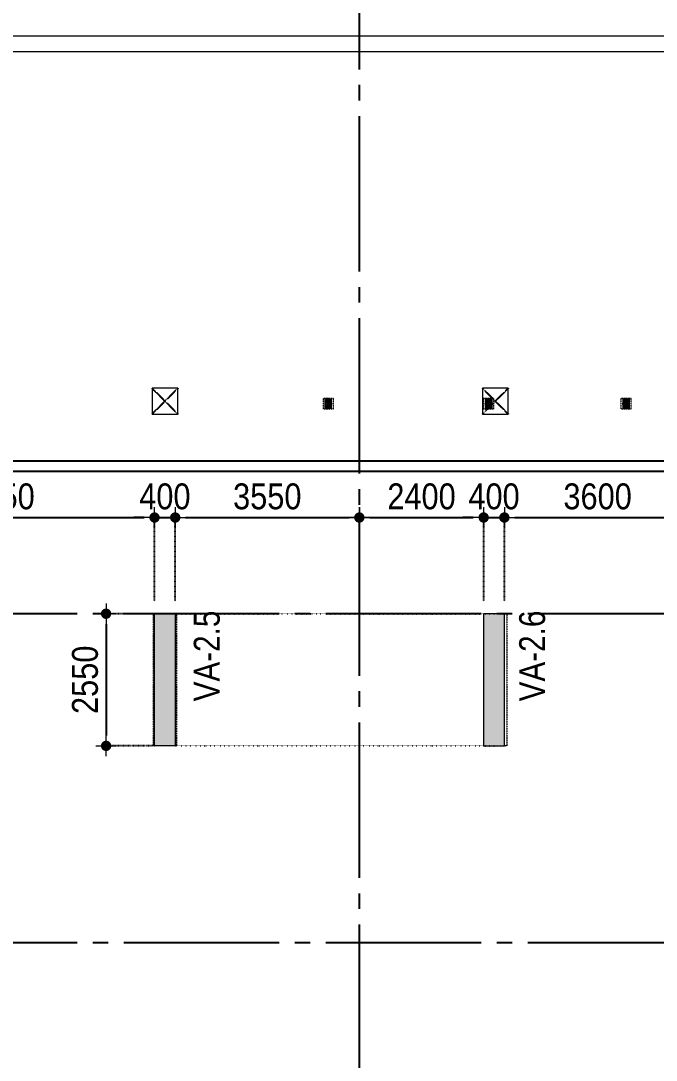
# Model space of a CAD drawing. Header units: millimetres. Extents: x -3973692 to -2843767, y 592734 to 838475.
# Drawn here: x -3516882 to -3504613, y 753616 to 773671 of the extents above; entities that cross this region are included whole.
import ezdxf
from ezdxf.enums import TextEntityAlignment as Align

# ---------------------------------------------------------------- set-up
doc = ezdxf.new("R2010")
doc.units = ezdxf.units.MM
doc.header["$MEASUREMENT"] = 0
doc.header["$PDMODE"] = 3
doc.header["$PDSIZE"] = -20
for name, pattern in [('CHG_XX_Cot_Tang 1$0$CENTER', [20.2, 12.7, -2.5, 2.5, -2.5]), ('CHG_XX_Cot_Tang 1$0$CENTER2', [28.575, 19.05, -3.175, 3.175, -3.175]), ('CHG_XX_Cot_Tang 1$0$HIDDEN', [0.375, 0.25, -0.125]), ('CHG_XX_Cot_Tang 1$0$MB_Luoi truc$0$HTT Hidden 21', [3, 2, -1]), ('CHG_XX_Luoi truc$0$MB_Luoi truc$0$Center101', [13, 10, -1, 1, -1]), ('DIVIDE2', [15.875, 6.35, -3.175, 0, -3.175, 0, -3.175]), ('DOT2', [0.125, 0, -0.125]), ('HIDDEN5', [2.8375, 1.25, -1.5875])]:
    doc.linetypes.add(name, pattern=pattern)
doc.layers.get('0').update_dxf_attribs({"lineweight": 9})
doc.layers.get('Defpoints').update_dxf_attribs({"color": 10, "lineweight": 0})
for name, color, linetype, lineweight in [("'S_General_Dim_1", 1, 'Continuous', 18), ("'S_General_Divide_3 Intermediate", 3, 'DIVIDE2', 40), ("CHG_XX_Cot_Tang 1$0$'S_Steel_Cont_2 Normal", 2, 'Continuous', 25), ("CHG_XX_Cot_Tang 1$0$'S_Steel_Cont_2 Normal_Plate", 150, 'Continuous', 15), ('CHG_XX_Cot_Tang 1$0$Cot thep', 51, 'Continuous', 15), ('CHG_XX_Cot_Tang 1$0$Net thay Tuong', 3, 'Continuous', 20), ('CHG_XX_Cot_Tang 1$0$NS-Pier', 150, 'Continuous', 9), ('CHG_XX_Cot_Tang 1$0$NS-Pier @ 1', 150, 'Continuous', 9), ('CHG_XX_Cot_Tang 1$0$NS-Pier @ 100', 150, 'Continuous', 9), ('CHG_XX_Cot_Tang 1$0$NS-Pier @ 150 VP1', 150, 'Continuous', 9), ('CHG_XX_Cot_Tang 1$0$NS-Pier @ 150 VP2', 150, 'Continuous', 9), ('CHG_XX_Cot_Tang 1$0$NS-Pier @ 150 VP3', 150, 'Continuous', 9), ('CHG_XX_Cot_Tang 1$0$NS-Pier @ 150 VP4', 150, 'Continuous', 9), ('CHG_XX_Cot_Tang 1$0$NS-Pier @ 150 VP5', 150, 'Continuous', 9), ('CHG_XX_Cot_Tang 1$0$NS-Pier @ 150 VP6', 150, 'Continuous', 9), ('CHG_XX_Cot_Tang 1$0$NS-Pier @ 150 VP7', 150, 'Continuous', 9), ('CHG_XX_Cot_Tang 1$0$NS-Pier @ 150 VP8', 150, 'Continuous', 9), ('CHG_XX_Cot_Tang 1$0$NS-Pier @ 150 VP9', 150, 'Continuous', 9), ('CHG_XX_Cot_Tang 1$0$NS-Pier @ 150 VPModel', 150, 'Continuous', 9), ('CHG_XX_Cot_Tang 1$0$NS-Pier @ 200 VP11', 150, 'Continuous', 9), ('CHG_XX_Cot_Tang 1$0$NS-Pier @ 200 VP12', 150, 'Continuous', 9), ('CHG_XX_Cot_Tang 1$0$NS-Pier @ 200 VP13', 150, 'Continuous', 9), ('CHG_XX_Cot_Tang 1$0$NS-Pier @ 200 VP14', 150, 'Continuous', 9), ('CHG_XX_Cot_Tang 1$0$NS-Pier @ 200 VP15', 150, 'Continuous', 9), ('CHG_XX_Cot_Tang 1$0$NS-Pier @ 200 VP16', 150, 'Continuous', 9), ('CHG_XX_Cot_Tang 1$0$NS-Pier @ 200 VP17', 150, 'Continuous', 9), ('CHG_XX_Cot_Tang 1$0$NS-Pier @ 200 VP18', 150, 'Continuous', 9), ('CHG_XX_Cot_Tang 1$0$NS-Pier @ 200 VP19', 150, 'Continuous', 9), ('CHG_XX_Cot_Tang 1$0$NS-Pier @ 200 VP21', 150, 'Continuous', 9), ('CHG_XX_Cot_Tang 1$0$NS-Pier @ 200 VP22', 150, 'Continuous', 9), ('CHG_XX_Cot_Tang 1$0$NS-Pier @ 200 VP23', 150, 'Continuous', 9), ('CHG_XX_Cot_Tang 1$0$NS-Pier @ 200 VP24', 150, 'Continuous', 9), ('CHG_XX_Cot_Tang 1$0$NS-Pier @ 200 VP25', 150, 'Continuous', 9), ('CHG_XX_Cot_Tang 1$0$NS-Pier @ 200 VP26', 150, 'Continuous', 9), ('CHG_XX_Cot_Tang 1$0$NS-Pier @ 200 VP27', 150, 'Continuous', 9), ('CHG_XX_Cot_Tang 1$0$NS-Pier @ 200 VP28', 150, 'Continuous', 9), ('CHG_XX_Cot_Tang 1$0$NS-Pier @ 200 VP30', 150, 'Continuous', 9), ('CHG_XX_Cot_Tang 1$0$NS-Pier @ 200 VP31', 150, 'Continuous', 9), ('CHG_XX_Cot_Tang 1$0$NS-Pier @ 200 VP32', 150, 'Continuous', 9), ('CHG_XX_Cot_Tang 1$0$NS-Pier @ 200 VP33', 150, 'Continuous', 9), ('CHG_XX_Cot_Tang 1$0$NS-Pier @ 200 VP34', 150, 'Continuous', 9), ('CHG_XX_Cot_Tang 1$0$NS-Pier @ 200 VP35', 150, 'Continuous', 9), ('CHG_XX_Cot_Tang 1$0$NS-Pier @ 200 VP36', 150, 'Continuous', 9), ('CHG_XX_Cot_Tang 1$0$NS-Pier @ 200 VP37', 150, 'Continuous', 9), ('CHG_XX_Cot_Tang 1$0$NS-Pier @ 200 VPModel', 150, 'Continuous', 9), ('CHG_XX_Cot_Tang 1$0$NS-Pier @ 350 VP10', 150, 'Continuous', 9), ('CHG_XX_Cot_Tang 1$0$NS-Pier @ 350 VP20', 150, 'Continuous', 9), ('CHG_XX_Cot_Tang 1$0$NS-Pier @ 350 VP29', 150, 'Continuous', 9), ('CHG_XX_Cot_Tang 1$0$NS-Pier @ 350 VPModel', 150, 'Continuous', 9), ('TEXT', 7, 'Continuous', 15)]:
    doc.layers.add(name, color=color, linetype=linetype, lineweight=lineweight)
for name, color, linetype in [("CHG_XX_Cot_Tang 1$0$'S_Concrete_Center_1", 8, 'CHG_XX_Cot_Tang 1$0$CENTER2'), ("CHG_XX_Cot_Tang 1$0$'S_Steel_ Bold", 8, 'Continuous'), ('CHG_XX_Cot_Tang 1$0$cot 500 dung +850', 1, 'Continuous'), ('CHG_XX_Cot_Tang 1$0$Vach VH3', 3, 'Continuous'), ('CHG_XX_Luoi truc$0$Grid', 34, 'Continuous'), ('CHG_XX_Luoi truc$0$Grid Line', 251, 'CHG_XX_Luoi truc$0$MB_Luoi truc$0$Center101'), ('dim', 1, 'Continuous')]:
    doc.layers.add(name, color=color, linetype=linetype)
doc.styles.add('arial', font='arial.ttf', dxfattribs={"width": 0.85})
doc.styles.add('CHG_XX_Luoi truc$0$MB_Luoi truc$0$Grid A-F$0$VNI-HelveCB', font='')
doc.styles.add('TTP-HelCon', font='')
doc.styles.get('CHG_XX_Luoi truc$0$MB_Luoi truc$0$Grid A-F$0$VNI-HelveCB').set_extended_font_data('VNI-Helve-Condense', bold=True)
doc.styles.get('TTP-HelCon').set_extended_font_data('VNI-Helve-Condense')
doc.dimstyles.new('200', dxfattribs={"dimscale": 200, "dimtxt": 2.5, "dimasz": 1, "dimexe": 0, "dimexo": 0, "dimgap": 0.75, "dimtad": 1, "dimdec": 0, "dimrnd": 10, "dimzin": 9, "dimdsep": 46, "dimtxsty": 'arial', "dimblk1": 'DIMDOT', "dimblk2": 'DIMDOT', "dimsah": 1, "dimcen": 2, "dimdle": 3, "dimclre": 8, "dimclrt": 2, "dimadec": 0, "dimazin": 0, "dimtfac": 1, "dimtdec": 0, "dimtix": 1, "dimtmove": 2, "dimatfit": 3, "dimldrblk": 'DIMPIJL', "dimfxl": 1, "dimtvp": 1.8, "dimtolj": 1, "dimtzin": 0, "dimarcsym": 0})

# ---------------------------------------------------------------- blocks, each defined once
blk = doc.blocks.new('*U3260')
at = {"layer": 'CHG_XX_Cot_Tang 1$0$NS-Pier @ 1'}
h = blk.add_hatch(color=256, dxfattribs=at)
h.dxf.hatch_style = 1
h.paths.add_polyline_path([(400, 0), (0, 0), (0, -2550), (400, -2550)])
at = {"layer": 'CHG_XX_Cot_Tang 1$0$NS-Pier @ 100'}
h = blk.add_hatch(color=256, dxfattribs=at)
h.dxf.hatch_style = 1
h.paths.add_polyline_path([(400, 0), (0, 0), (0, -2550), (400, -2550)])
at = {"layer": 'CHG_XX_Cot_Tang 1$0$NS-Pier @ 150 VP1'}
h = blk.add_hatch(color=256, dxfattribs=at)
h.dxf.hatch_style = 1
h.paths.add_polyline_path([(400, 0), (0, 0), (0, -2550), (400, -2550)])
at = {"layer": 'CHG_XX_Cot_Tang 1$0$NS-Pier @ 150 VP2'}
h = blk.add_hatch(color=256, dxfattribs=at)
h.dxf.hatch_style = 1
h.paths.add_polyline_path([(400, 0), (0, 0), (0, -2550), (400, -2550)])
at = {"layer": 'CHG_XX_Cot_Tang 1$0$NS-Pier @ 150 VP3'}
h = blk.add_hatch(color=256, dxfattribs=at)
h.dxf.hatch_style = 1
h.paths.add_polyline_path([(400, 0), (0, 0), (0, -2550), (400, -2550)])
at = {"layer": 'CHG_XX_Cot_Tang 1$0$NS-Pier @ 150 VP4'}
h = blk.add_hatch(color=256, dxfattribs=at)
h.dxf.hatch_style = 1
h.paths.add_polyline_path([(400, 0), (0, 0), (0, -2550), (400, -2550)])
at = {"layer": 'CHG_XX_Cot_Tang 1$0$NS-Pier @ 150 VP5'}
h = blk.add_hatch(color=256, dxfattribs=at)
h.dxf.hatch_style = 1
h.paths.add_polyline_path([(400, 0), (0, 0), (0, -2550), (400, -2550)])
at = {"layer": 'CHG_XX_Cot_Tang 1$0$NS-Pier @ 150 VP6'}
h = blk.add_hatch(color=256, dxfattribs=at)
h.dxf.hatch_style = 1
h.paths.add_polyline_path([(400, 0), (0, 0), (0, -2550), (400, -2550)])
at = {"layer": 'CHG_XX_Cot_Tang 1$0$NS-Pier @ 150 VP7'}
h = blk.add_hatch(color=256, dxfattribs=at)
h.dxf.hatch_style = 1
h.paths.add_polyline_path([(400, 0), (0, 0), (0, -2550), (400, -2550)])
at = {"layer": 'CHG_XX_Cot_Tang 1$0$NS-Pier @ 150 VP8'}
h = blk.add_hatch(color=256, dxfattribs=at)
h.dxf.hatch_style = 1
h.paths.add_polyline_path([(400, 0), (0, 0), (0, -2550), (400, -2550)])
at = {"layer": 'CHG_XX_Cot_Tang 1$0$NS-Pier @ 150 VP9'}
h = blk.add_hatch(color=256, dxfattribs=at)
h.dxf.hatch_style = 1
h.paths.add_polyline_path([(400, 0), (0, 0), (0, -2550), (400, -2550)])
at = {"layer": 'CHG_XX_Cot_Tang 1$0$NS-Pier @ 150 VPModel'}
h = blk.add_hatch(color=256, dxfattribs=at)
h.dxf.hatch_style = 1
h.paths.add_polyline_path([(400, 0), (0, 0), (0, -2550), (400, -2550)])
at = {"layer": 'CHG_XX_Cot_Tang 1$0$NS-Pier @ 200 VP11'}
h = blk.add_hatch(color=256, dxfattribs=at)
h.dxf.hatch_style = 1
h.paths.add_polyline_path([(400, 0), (0, 0), (0, -2550), (400, -2550)])
at = {"layer": 'CHG_XX_Cot_Tang 1$0$NS-Pier @ 200 VP12'}
h = blk.add_hatch(color=256, dxfattribs=at)
h.dxf.hatch_style = 1
h.paths.add_polyline_path([(400, 0), (0, 0), (0, -2550), (400, -2550)])
at = {"layer": 'CHG_XX_Cot_Tang 1$0$NS-Pier @ 200 VP13'}
h = blk.add_hatch(color=256, dxfattribs=at)
h.dxf.hatch_style = 1
h.paths.add_polyline_path([(400, 0), (0, 0), (0, -2550), (400, -2550)])
at = {"layer": 'CHG_XX_Cot_Tang 1$0$NS-Pier @ 200 VP14'}
h = blk.add_hatch(color=256, dxfattribs=at)
h.dxf.hatch_style = 1
h.paths.add_polyline_path([(400, 0), (0, 0), (0, -2550), (400, -2550)])
at = {"layer": 'CHG_XX_Cot_Tang 1$0$NS-Pier @ 200 VP15'}
h = blk.add_hatch(color=256, dxfattribs=at)
h.dxf.hatch_style = 1
h.paths.add_polyline_path([(400, 0), (0, 0), (0, -2550), (400, -2550)])
at = {"layer": 'CHG_XX_Cot_Tang 1$0$NS-Pier @ 200 VP16'}
h = blk.add_hatch(color=256, dxfattribs=at)
h.dxf.hatch_style = 1
h.paths.add_polyline_path([(400, 0), (0, 0), (0, -2550), (400, -2550)])
at = {"layer": 'CHG_XX_Cot_Tang 1$0$NS-Pier @ 200 VP17'}
h = blk.add_hatch(color=256, dxfattribs=at)
h.dxf.hatch_style = 1
h.paths.add_polyline_path([(400, 0), (0, 0), (0, -2550), (400, -2550)])
at = {"layer": 'CHG_XX_Cot_Tang 1$0$NS-Pier @ 200 VP18'}
h = blk.add_hatch(color=256, dxfattribs=at)
h.dxf.hatch_style = 1
h.paths.add_polyline_path([(400, 0), (0, 0), (0, -2550), (400, -2550)])
at = {"layer": 'CHG_XX_Cot_Tang 1$0$NS-Pier @ 200 VP19'}
h = blk.add_hatch(color=256, dxfattribs=at)
h.dxf.hatch_style = 1
h.paths.add_polyline_path([(400, 0), (0, 0), (0, -2550), (400, -2550)])
at = {"layer": 'CHG_XX_Cot_Tang 1$0$NS-Pier @ 200 VP21'}
h = blk.add_hatch(color=256, dxfattribs=at)
h.dxf.hatch_style = 1
h.paths.add_polyline_path([(400, 0), (0, 0), (0, -2550), (400, -2550)])
at = {"layer": 'CHG_XX_Cot_Tang 1$0$NS-Pier @ 200 VP22'}
h = blk.add_hatch(color=256, dxfattribs=at)
h.dxf.hatch_style = 1
h.paths.add_polyline_path([(400, 0), (0, 0), (0, -2550), (400, -2550)])
at = {"layer": 'CHG_XX_Cot_Tang 1$0$NS-Pier @ 200 VP23'}
h = blk.add_hatch(color=256, dxfattribs=at)
h.dxf.hatch_style = 1
h.paths.add_polyline_path([(400, 0), (0, 0), (0, -2550), (400, -2550)])
at = {"layer": 'CHG_XX_Cot_Tang 1$0$NS-Pier @ 200 VP24'}
h = blk.add_hatch(color=256, dxfattribs=at)
h.dxf.hatch_style = 1
h.paths.add_polyline_path([(400, 0), (0, 0), (0, -2550), (400, -2550)])
at = {"layer": 'CHG_XX_Cot_Tang 1$0$NS-Pier @ 200 VP25'}
h = blk.add_hatch(color=256, dxfattribs=at)
h.dxf.hatch_style = 1
h.paths.add_polyline_path([(400, 0), (0, 0), (0, -2550), (400, -2550)])
at = {"layer": 'CHG_XX_Cot_Tang 1$0$NS-Pier @ 200 VP26'}
h = blk.add_hatch(color=256, dxfattribs=at)
h.dxf.hatch_style = 1
h.paths.add_polyline_path([(400, 0), (0, 0), (0, -2550), (400, -2550)])
at = {"layer": 'CHG_XX_Cot_Tang 1$0$NS-Pier @ 200 VP27'}
h = blk.add_hatch(color=256, dxfattribs=at)
h.dxf.hatch_style = 1
h.paths.add_polyline_path([(400, 0), (0, 0), (0, -2550), (400, -2550)])
at = {"layer": 'CHG_XX_Cot_Tang 1$0$NS-Pier @ 200 VP28'}
h = blk.add_hatch(color=256, dxfattribs=at)
h.dxf.hatch_style = 1
h.paths.add_polyline_path([(400, 0), (0, 0), (0, -2550), (400, -2550)])
at = {"layer": 'CHG_XX_Cot_Tang 1$0$NS-Pier @ 200 VP30'}
h = blk.add_hatch(color=256, dxfattribs=at)
h.dxf.hatch_style = 1
h.paths.add_polyline_path([(400, 0), (0, 0), (0, -2550), (400, -2550)])
at = {"layer": 'CHG_XX_Cot_Tang 1$0$NS-Pier @ 200 VP31'}
h = blk.add_hatch(color=256, dxfattribs=at)
h.dxf.hatch_style = 1
h.paths.add_polyline_path([(400, 0), (0, 0), (0, -2550), (400, -2550)])
at = {"layer": 'CHG_XX_Cot_Tang 1$0$NS-Pier @ 200 VP32'}
h = blk.add_hatch(color=256, dxfattribs=at)
h.dxf.hatch_style = 1
h.paths.add_polyline_path([(400, 0), (0, 0), (0, -2550), (400, -2550)])
at = {"layer": 'CHG_XX_Cot_Tang 1$0$NS-Pier @ 200 VP33'}
h = blk.add_hatch(color=256, dxfattribs=at)
h.dxf.hatch_style = 1
h.paths.add_polyline_path([(400, 0), (0, 0), (0, -2550), (400, -2550)])
at = {"layer": 'CHG_XX_Cot_Tang 1$0$NS-Pier @ 200 VP34'}
h = blk.add_hatch(color=256, dxfattribs=at)
h.dxf.hatch_style = 1
h.paths.add_polyline_path([(400, 0), (0, 0), (0, -2550), (400, -2550)])
at = {"layer": 'CHG_XX_Cot_Tang 1$0$NS-Pier @ 200 VP35'}
h = blk.add_hatch(color=256, dxfattribs=at)
h.dxf.hatch_style = 1
h.paths.add_polyline_path([(400, 0), (0, 0), (0, -2550), (400, -2550)])
at = {"layer": 'CHG_XX_Cot_Tang 1$0$NS-Pier @ 200 VP36'}
h = blk.add_hatch(color=256, dxfattribs=at)
h.dxf.hatch_style = 1
h.paths.add_polyline_path([(400, 0), (0, 0), (0, -2550), (400, -2550)])
at = {"layer": 'CHG_XX_Cot_Tang 1$0$NS-Pier @ 200 VP37'}
h = blk.add_hatch(color=256, dxfattribs=at)
h.dxf.hatch_style = 1
h.paths.add_polyline_path([(400, 0), (0, 0), (0, -2550), (400, -2550)])
at = {"layer": 'CHG_XX_Cot_Tang 1$0$NS-Pier @ 200 VPModel'}
h = blk.add_hatch(color=256, dxfattribs=at)
h.dxf.hatch_style = 1
h.paths.add_polyline_path([(400, 0), (0, 0), (0, -2550), (400, -2550)])
at = {"layer": 'CHG_XX_Cot_Tang 1$0$NS-Pier @ 350 VP10'}
h = blk.add_hatch(color=256, dxfattribs=at)
h.dxf.hatch_style = 1
h.paths.add_polyline_path([(400, 0), (0, 0), (0, -2550), (400, -2550)])
at = {"layer": 'CHG_XX_Cot_Tang 1$0$NS-Pier @ 350 VP20'}
h = blk.add_hatch(color=256, dxfattribs=at)
h.dxf.hatch_style = 1
h.paths.add_polyline_path([(400, 0), (0, 0), (0, -2550), (400, -2550)])
at = {"layer": 'CHG_XX_Cot_Tang 1$0$NS-Pier @ 350 VP29'}
h = blk.add_hatch(color=256, dxfattribs=at)
h.dxf.hatch_style = 1
h.paths.add_polyline_path([(400, 0), (0, 0), (0, -2550), (400, -2550)])
at = {"layer": 'CHG_XX_Cot_Tang 1$0$NS-Pier @ 350 VPModel'}
h = blk.add_hatch(color=256, dxfattribs=at)
h.dxf.hatch_style = 1
h.paths.add_polyline_path([(400, 0), (0, 0), (0, -2550), (400, -2550)])
blk = doc.blocks.new('CHG_XX_Cot_Tang 1$0$Block A_C450x2250')
at = {"layer": 'CHG_XX_Cot_Tang 1$0$NS-Pier', "color": 9, "linetype": 'CHG_XX_Cot_Tang 1$0$MB_Luoi truc$0$HTT Hidden 21'}
blk.add_lwpolyline([(0, 0), (-50, 0), (-50, -2550), (0, -2550)], dxfattribs=at)
at = {"layer": 'CHG_XX_Cot_Tang 1$0$NS-Pier'}
blk.add_lwpolyline([(400, -2550), (0, -2550), (0, 0), (400, 0)], close=True, dxfattribs=at)
blk.add_blockref('*U3260', (0, 0), dxfattribs=at)
blk = doc.blocks.new('*U3261')
at = {"layer": 'CHG_XX_Cot_Tang 1$0$NS-Pier @ 1'}
h = blk.add_hatch(color=256, dxfattribs=at)
h.dxf.hatch_style = 1
h.paths.add_polyline_path([(200, 0), (-200, 0), (-200, -2550), (200, -2550)])
at = {"layer": 'CHG_XX_Cot_Tang 1$0$NS-Pier @ 100'}
h = blk.add_hatch(color=256, dxfattribs=at)
h.dxf.hatch_style = 1
h.paths.add_polyline_path([(200, 0), (-200, 0), (-200, -2550), (200, -2550)])
at = {"layer": 'CHG_XX_Cot_Tang 1$0$NS-Pier @ 150 VP1'}
h = blk.add_hatch(color=256, dxfattribs=at)
h.dxf.hatch_style = 1
h.paths.add_polyline_path([(200, 0), (-200, 0), (-200, -2550), (200, -2550)])
at = {"layer": 'CHG_XX_Cot_Tang 1$0$NS-Pier @ 150 VP2'}
h = blk.add_hatch(color=256, dxfattribs=at)
h.dxf.hatch_style = 1
h.paths.add_polyline_path([(200, 0), (-200, 0), (-200, -2550), (200, -2550)])
at = {"layer": 'CHG_XX_Cot_Tang 1$0$NS-Pier @ 150 VP3'}
h = blk.add_hatch(color=256, dxfattribs=at)
h.dxf.hatch_style = 1
h.paths.add_polyline_path([(200, 0), (-200, 0), (-200, -2550), (200, -2550)])
at = {"layer": 'CHG_XX_Cot_Tang 1$0$NS-Pier @ 150 VP4'}
h = blk.add_hatch(color=256, dxfattribs=at)
h.dxf.hatch_style = 1
h.paths.add_polyline_path([(200, 0), (-200, 0), (-200, -2550), (200, -2550)])
at = {"layer": 'CHG_XX_Cot_Tang 1$0$NS-Pier @ 150 VP5'}
h = blk.add_hatch(color=256, dxfattribs=at)
h.dxf.hatch_style = 1
h.paths.add_polyline_path([(200, 0), (-200, 0), (-200, -2550), (200, -2550)])
at = {"layer": 'CHG_XX_Cot_Tang 1$0$NS-Pier @ 150 VP6'}
h = blk.add_hatch(color=256, dxfattribs=at)
h.dxf.hatch_style = 1
h.paths.add_polyline_path([(200, 0), (-200, 0), (-200, -2550), (200, -2550)])
at = {"layer": 'CHG_XX_Cot_Tang 1$0$NS-Pier @ 150 VP7'}
h = blk.add_hatch(color=256, dxfattribs=at)
h.dxf.hatch_style = 1
h.paths.add_polyline_path([(200, 0), (-200, 0), (-200, -2550), (200, -2550)])
at = {"layer": 'CHG_XX_Cot_Tang 1$0$NS-Pier @ 150 VP8'}
h = blk.add_hatch(color=256, dxfattribs=at)
h.dxf.hatch_style = 1
h.paths.add_polyline_path([(200, 0), (-200, 0), (-200, -2550), (200, -2550)])
at = {"layer": 'CHG_XX_Cot_Tang 1$0$NS-Pier @ 150 VP9'}
h = blk.add_hatch(color=256, dxfattribs=at)
h.dxf.hatch_style = 1
h.paths.add_polyline_path([(200, 0), (-200, 0), (-200, -2550), (200, -2550)])
at = {"layer": 'CHG_XX_Cot_Tang 1$0$NS-Pier @ 150 VPModel'}
h = blk.add_hatch(color=256, dxfattribs=at)
h.dxf.hatch_style = 1
h.paths.add_polyline_path([(200, 0), (-200, 0), (-200, -2550), (200, -2550)])
at = {"layer": 'CHG_XX_Cot_Tang 1$0$NS-Pier @ 200 VP11'}
h = blk.add_hatch(color=256, dxfattribs=at)
h.dxf.hatch_style = 1
h.paths.add_polyline_path([(200, 0), (-200, 0), (-200, -2550), (200, -2550)])
at = {"layer": 'CHG_XX_Cot_Tang 1$0$NS-Pier @ 200 VP12'}
h = blk.add_hatch(color=256, dxfattribs=at)
h.dxf.hatch_style = 1
h.paths.add_polyline_path([(200, 0), (-200, 0), (-200, -2550), (200, -2550)])
at = {"layer": 'CHG_XX_Cot_Tang 1$0$NS-Pier @ 200 VP13'}
h = blk.add_hatch(color=256, dxfattribs=at)
h.dxf.hatch_style = 1
h.paths.add_polyline_path([(200, 0), (-200, 0), (-200, -2550), (200, -2550)])
at = {"layer": 'CHG_XX_Cot_Tang 1$0$NS-Pier @ 200 VP14'}
h = blk.add_hatch(color=256, dxfattribs=at)
h.dxf.hatch_style = 1
h.paths.add_polyline_path([(200, 0), (-200, 0), (-200, -2550), (200, -2550)])
at = {"layer": 'CHG_XX_Cot_Tang 1$0$NS-Pier @ 200 VP15'}
h = blk.add_hatch(color=256, dxfattribs=at)
h.dxf.hatch_style = 1
h.paths.add_polyline_path([(200, 0), (-200, 0), (-200, -2550), (200, -2550)])
at = {"layer": 'CHG_XX_Cot_Tang 1$0$NS-Pier @ 200 VP16'}
h = blk.add_hatch(color=256, dxfattribs=at)
h.dxf.hatch_style = 1
h.paths.add_polyline_path([(200, 0), (-200, 0), (-200, -2550), (200, -2550)])
at = {"layer": 'CHG_XX_Cot_Tang 1$0$NS-Pier @ 200 VP17'}
h = blk.add_hatch(color=256, dxfattribs=at)
h.dxf.hatch_style = 1
h.paths.add_polyline_path([(200, 0), (-200, 0), (-200, -2550), (200, -2550)])
at = {"layer": 'CHG_XX_Cot_Tang 1$0$NS-Pier @ 200 VP18'}
h = blk.add_hatch(color=256, dxfattribs=at)
h.dxf.hatch_style = 1
h.paths.add_polyline_path([(200, 0), (-200, 0), (-200, -2550), (200, -2550)])
at = {"layer": 'CHG_XX_Cot_Tang 1$0$NS-Pier @ 200 VP19'}
h = blk.add_hatch(color=256, dxfattribs=at)
h.dxf.hatch_style = 1
h.paths.add_polyline_path([(200, 0), (-200, 0), (-200, -2550), (200, -2550)])
at = {"layer": 'CHG_XX_Cot_Tang 1$0$NS-Pier @ 200 VP21'}
h = blk.add_hatch(color=256, dxfattribs=at)
h.dxf.hatch_style = 1
h.paths.add_polyline_path([(200, 0), (-200, 0), (-200, -2550), (200, -2550)])
at = {"layer": 'CHG_XX_Cot_Tang 1$0$NS-Pier @ 200 VP22'}
h = blk.add_hatch(color=256, dxfattribs=at)
h.dxf.hatch_style = 1
h.paths.add_polyline_path([(200, 0), (-200, 0), (-200, -2550), (200, -2550)])
at = {"layer": 'CHG_XX_Cot_Tang 1$0$NS-Pier @ 200 VP23'}
h = blk.add_hatch(color=256, dxfattribs=at)
h.dxf.hatch_style = 1
h.paths.add_polyline_path([(200, 0), (-200, 0), (-200, -2550), (200, -2550)])
at = {"layer": 'CHG_XX_Cot_Tang 1$0$NS-Pier @ 200 VP24'}
h = blk.add_hatch(color=256, dxfattribs=at)
h.dxf.hatch_style = 1
h.paths.add_polyline_path([(200, 0), (-200, 0), (-200, -2550), (200, -2550)])
at = {"layer": 'CHG_XX_Cot_Tang 1$0$NS-Pier @ 200 VP25'}
h = blk.add_hatch(color=256, dxfattribs=at)
h.dxf.hatch_style = 1
h.paths.add_polyline_path([(200, 0), (-200, 0), (-200, -2550), (200, -2550)])
at = {"layer": 'CHG_XX_Cot_Tang 1$0$NS-Pier @ 200 VP26'}
h = blk.add_hatch(color=256, dxfattribs=at)
h.dxf.hatch_style = 1
h.paths.add_polyline_path([(200, 0), (-200, 0), (-200, -2550), (200, -2550)])
at = {"layer": 'CHG_XX_Cot_Tang 1$0$NS-Pier @ 200 VP27'}
h = blk.add_hatch(color=256, dxfattribs=at)
h.dxf.hatch_style = 1
h.paths.add_polyline_path([(200, 0), (-200, 0), (-200, -2550), (200, -2550)])
at = {"layer": 'CHG_XX_Cot_Tang 1$0$NS-Pier @ 200 VP28'}
h = blk.add_hatch(color=256, dxfattribs=at)
h.dxf.hatch_style = 1
h.paths.add_polyline_path([(200, 0), (-200, 0), (-200, -2550), (200, -2550)])
at = {"layer": 'CHG_XX_Cot_Tang 1$0$NS-Pier @ 200 VP30'}
h = blk.add_hatch(color=256, dxfattribs=at)
h.dxf.hatch_style = 1
h.paths.add_polyline_path([(200, 0), (-200, 0), (-200, -2550), (200, -2550)])
at = {"layer": 'CHG_XX_Cot_Tang 1$0$NS-Pier @ 200 VP31'}
h = blk.add_hatch(color=256, dxfattribs=at)
h.dxf.hatch_style = 1
h.paths.add_polyline_path([(200, 0), (-200, 0), (-200, -2550), (200, -2550)])
at = {"layer": 'CHG_XX_Cot_Tang 1$0$NS-Pier @ 200 VP32'}
h = blk.add_hatch(color=256, dxfattribs=at)
h.dxf.hatch_style = 1
h.paths.add_polyline_path([(200, 0), (-200, 0), (-200, -2550), (200, -2550)])
at = {"layer": 'CHG_XX_Cot_Tang 1$0$NS-Pier @ 200 VP33'}
h = blk.add_hatch(color=256, dxfattribs=at)
h.dxf.hatch_style = 1
h.paths.add_polyline_path([(200, 0), (-200, 0), (-200, -2550), (200, -2550)])
at = {"layer": 'CHG_XX_Cot_Tang 1$0$NS-Pier @ 200 VP34'}
h = blk.add_hatch(color=256, dxfattribs=at)
h.dxf.hatch_style = 1
h.paths.add_polyline_path([(200, 0), (-200, 0), (-200, -2550), (200, -2550)])
at = {"layer": 'CHG_XX_Cot_Tang 1$0$NS-Pier @ 200 VP35'}
h = blk.add_hatch(color=256, dxfattribs=at)
h.dxf.hatch_style = 1
h.paths.add_polyline_path([(200, 0), (-200, 0), (-200, -2550), (200, -2550)])
at = {"layer": 'CHG_XX_Cot_Tang 1$0$NS-Pier @ 200 VP36'}
h = blk.add_hatch(color=256, dxfattribs=at)
h.dxf.hatch_style = 1
h.paths.add_polyline_path([(200, 0), (-200, 0), (-200, -2550), (200, -2550)])
at = {"layer": 'CHG_XX_Cot_Tang 1$0$NS-Pier @ 200 VP37'}
h = blk.add_hatch(color=256, dxfattribs=at)
h.dxf.hatch_style = 1
h.paths.add_polyline_path([(200, 0), (-200, 0), (-200, -2550), (200, -2550)])
at = {"layer": 'CHG_XX_Cot_Tang 1$0$NS-Pier @ 200 VPModel'}
h = blk.add_hatch(color=256, dxfattribs=at)
h.dxf.hatch_style = 1
h.paths.add_polyline_path([(200, 0), (-200, 0), (-200, -2550), (200, -2550)])
at = {"layer": 'CHG_XX_Cot_Tang 1$0$NS-Pier @ 350 VP10'}
h = blk.add_hatch(color=256, dxfattribs=at)
h.dxf.hatch_style = 1
h.paths.add_polyline_path([(200, 0), (-200, 0), (-200, -2550), (200, -2550)])
at = {"layer": 'CHG_XX_Cot_Tang 1$0$NS-Pier @ 350 VP20'}
h = blk.add_hatch(color=256, dxfattribs=at)
h.dxf.hatch_style = 1
h.paths.add_polyline_path([(200, 0), (-200, 0), (-200, -2550), (200, -2550)])
at = {"layer": 'CHG_XX_Cot_Tang 1$0$NS-Pier @ 350 VP29'}
h = blk.add_hatch(color=256, dxfattribs=at)
h.dxf.hatch_style = 1
h.paths.add_polyline_path([(200, 0), (-200, 0), (-200, -2550), (200, -2550)])
at = {"layer": 'CHG_XX_Cot_Tang 1$0$NS-Pier @ 350 VPModel'}
h = blk.add_hatch(color=256, dxfattribs=at)
h.dxf.hatch_style = 1
h.paths.add_polyline_path([(200, 0), (-200, 0), (-200, -2550), (200, -2550)])
blk = doc.blocks.new('CHG_XX_Cot_Tang 1$0$400x2250_cen')
at = {"layer": 'CHG_XX_Cot_Tang 1$0$NS-Pier', "color": 9, "linetype": 'CHG_XX_Cot_Tang 1$0$MB_Luoi truc$0$HTT Hidden 21'}
for points in [[(-200, 0), (-225, 0), (-225, -2550), (-200, -2550)], [(200, 0), (225, 0), (225, -2550), (200, -2550)]]:
    blk.add_lwpolyline(points, dxfattribs=at)
at = {"layer": 'CHG_XX_Cot_Tang 1$0$NS-Pier'}
blk.add_lwpolyline([(200, -2550), (-200, -2550), (-200, 0), (200, 0)], close=True, dxfattribs=at)
blk.add_blockref('*U3261', (0, 0), dxfattribs=at)
blk = doc.blocks.new('CHG_XX_Cot_Tang 1$0$500x500')
at = {"color": 1, "linetype": 'CHG_XX_Cot_Tang 1$0$MB_Luoi truc$0$HTT Hidden 21'}
for p, q in [((250, 250), (-250, -250)), ((-250, 250), (250, -250))]:
    blk.add_line(p, q, dxfattribs=at)
at = {"layer": 'CHG_XX_Cot_Tang 1$0$NS-Pier', "color": 1}
blk.add_lwpolyline([(250, -250), (250, 250), (-250, 250), (-250, -250)], close=True, dxfattribs=at)
blk = doc.blocks.new('*U2973')
at = {"layer": "CHG_XX_Cot_Tang 1$0$'S_Steel_ Bold", "linetype": 'CHG_XX_Cot_Tang 1$0$CENTER', "ltscale": 0.05}
for p, q in [((-13, 0), (13, 0)), ((0, 13), (0, -13))]:
    blk.add_line(p, q, dxfattribs=at)
at = {"layer": "CHG_XX_Cot_Tang 1$0$'S_Steel_ Bold", "color": 1}
blk.add_circle((0, 0), 7, dxfattribs=at)
blk = doc.blocks.new('CHG_XX_Cot_Tang 1$0$A$C42BB3C5E')
at = {"color": 8, "linetype": 'CHG_XX_Cot_Tang 1$0$MB_Luoi truc$0$HTT Hidden 21'}
blk.add_lwpolyline([(-75, -113), (125, -113), (125, 87), (-75, 87)], close=True, dxfattribs=at)
at = {"layer": "CHG_XX_Cot_Tang 1$0$'S_Concrete_Center_1"}
for p, q in [((25, 63), (25, -88)), ((125, -13), (-83, -13))]:
    blk.add_line(p, q, dxfattribs=at)
at = {"layer": "CHG_XX_Cot_Tang 1$0$'S_Steel_Cont_2 Normal"}
blk.add_lwpolyline([(-37, -15, 0.414214), (-43, -21), (-43, -50), (-50, -50), (-50, 25), (-43, 25), (-43, -4, 0.414214), (-37, -10), (87, -10, 0.414214), (93, -4), (93, 25), (100, 25), (100, -50), (93, -50), (93, -21, 0.414214), (87, -15)], format="xyb", close=True, dxfattribs=at)
at = {"layer": "CHG_XX_Cot_Tang 1$0$'S_Steel_Cont_2 Normal_Plate"}
blk.add_lwpolyline([(115, 45), (115, -70), (-65, -70), (-65, 45)], close=True, dxfattribs=at)
at = {"layer": "CHG_XX_Cot_Tang 1$0$'S_Steel_ Bold"}
for p in [(-10, 20), (60, 20)]:
    blk.add_blockref('*U2973', p, dxfattribs=at)
at = {"layer": "CHG_XX_Cot_Tang 1$0$'S_Steel_ Bold", "xscale": -1, "rotation": 180}
for p in [(-10, -45), (60, -45)]:
    blk.add_blockref('*U2973', p, dxfattribs=at)
blk = doc.blocks.new('CHG_XX_Cot_Tang 1$0$net pergola')
at = {"layer": 'CHG_XX_Cot_Tang 1$0$Net thay Tuong', "rotation": 270}
for p in [(3144, 104825), (6244, 104825), (8894, 104825)]:
    blk.add_blockref('CHG_XX_Cot_Tang 1$0$A$C42BB3C5E', p, dxfattribs=at)
blk = doc.blocks.new('*U2841')
at = {"layer": 'CHG_XX_Luoi truc$0$Grid Line'}
blk.add_line((0, 0), (0, 608), dxfattribs=at)
at = {"layer": 'CHG_XX_Luoi truc$0$Grid', "lineweight": -2, "style": 'CHG_XX_Luoi truc$0$MB_Luoi truc$0$Grid A-F$0$VNI-HelveCB'}
for tag, p in [('GRIDSUB', (0, 617)), ('GRID', (0, -9))]:
    blk.add_attdef(tag, text='', height=5, dxfattribs=at).set_placement(p, align=Align.MIDDLE)
blk = doc.blocks.new('*U2843')
at = {"layer": 'CHG_XX_Luoi truc$0$Grid Line'}
blk.add_line((0, 0), (0, 438), dxfattribs=at)
at = {"layer": 'CHG_XX_Luoi truc$0$Grid', "lineweight": -2, "style": 'CHG_XX_Luoi truc$0$MB_Luoi truc$0$Grid A-F$0$VNI-HelveCB'}
for tag, p in [('GRIDSUB', (0, 447)), ('GRID', (0, -9))]:
    blk.add_attdef(tag, text='', height=5, dxfattribs=at).set_placement(p, align=Align.MIDDLE)
blk = doc.blocks.new('CHG_XX_Luoi truc')
at = {"layer": 'CHG_XX_Luoi truc$0$Grid', "xscale": 300, "yscale": 300, "zscale": 300}
blk.add_blockref('*U2841', (38150, -12747), dxfattribs=at)
at = {"layer": 'CHG_XX_Luoi truc$0$Grid', "xscale": 300.0000000000013, "yscale": 300.0000000000013, "zscale": 300.0000000000013, "rotation": 90}
for p in [(110703, 152250), (110703, 145900)]:
    blk.add_blockref('*U2843', p, dxfattribs=at)
blk = doc.blocks.new('CHG_XX_Cot_Tang 1')
at = {"layer": 'CHG_XX_Cot_Tang 1$0$NS-Pier', "linetype": 'Continuous', "ltscale": 5}
blk.add_lwpolyline([(-300, 85450), (-10900, 85450), (-10900, 163400), (99639.2, 163400), (106050, 158254.3), (106050, -6022), (103575.5, -9000), (32350, -9000), (32350, 84050), (-300, 84050)], close=True, dxfattribs=at)
at = {"layer": 'CHG_XX_Cot_Tang 1$0$NS-Pier', "linetype": 'CHG_XX_Cot_Tang 1$0$HIDDEN', "ltscale": 5}
blk.add_lwpolyline([(32650, 84350), (0, 84350), (0, 85750), (-10600, 85750), (-10600, 163100), (99533.7, 163100), (105750, 158110.4), (105750, -5913.6), (103434.7, -8700), (32650, -8700), (32650, 84350), (32650, -8700), (103404.7, -8700)], dxfattribs=at)
at = {"layer": 'CHG_XX_Cot_Tang 1$0$Vach VH3'}
for p, q in [((0, 155200.1), (57350, 155200.1)), ((199.6, 155000.1), (57150, 155000.1))]:
    blk.add_line(p, q, dxfattribs=at)
at = {"layer": 'CHG_XX_Cot_Tang 1$0$cot 500 dung +850'}
for p in [(34398, 156350), (40775, 156350)]:
    blk.add_blockref('CHG_XX_Cot_Tang 1$0$500x500', p, dxfattribs=at)
at = {"layer": 'CHG_XX_Cot_Tang 1$0$Cot thep'}
blk.add_blockref('CHG_XX_Cot_Tang 1$0$net pergola', (34418.2, 51500), dxfattribs=at)
at = {"layer": 'CHG_XX_Cot_Tang 1$0$NS-Pier'}
for name, p in [('CHG_XX_Luoi truc', (0, 0)), ('CHG_XX_Cot_Tang 1$0$400x2250_cen', (34395, 152250))]:
    blk.add_blockref(name, p, dxfattribs=at)
at = {"layer": 'CHG_XX_Cot_Tang 1$0$NS-Pier', "xscale": -1}
blk.add_blockref('CHG_XX_Cot_Tang 1$0$Block A_C450x2250', (40950, 152250), dxfattribs=at)
blk = doc.blocks.new('DIMDOT')
for p, q in [((1, 0), (-1, 0)), ((0, -1), (0, 1))]:
    blk.add_line(p, q)
at = {"const_width": 0.5}
blk.add_lwpolyline([(-0.25, 0, 1), (0.25, 0, 1)], format="xyb", close=True, dxfattribs=at)
blk = doc.blocks.new('*D92')
at = {"layer": "'S_General_Dim_1", "color": 8, "linetype": 'HIDDEN5', "lineweight": -2, "transparency": 16777216}
for p, q in [((-3520246, 762472), (-3520246, 764087)), ((-3514300, 762472), (-3514300, 764087))]:
    blk.add_line(p, q, dxfattribs=at)
at = {"layer": "'S_General_Dim_1", "color": 0, "lineweight": -2, "transparency": 16777216}
blk.add_line((-3520046, 764087), (-3514500, 764087), dxfattribs=at)
at = {"layer": 'Defpoints', "color": 0, "transparency": 16777216}
for p in [(-3514300, 764087), (-3520246, 762472), (-3514300, 762472)]:
    blk.add_point(p, dxfattribs=at)
at = {"layer": "'S_General_Dim_1", "color": 0, "lineweight": -2, "transparency": 16777216, "xscale": 200, "yscale": 200, "zscale": 200, "rotation": 180}
blk.add_blockref('DIMDOT', (-3520246, 764087), dxfattribs=at)
at = {"layer": "'S_General_Dim_1", "color": 0, "lineweight": -2, "transparency": 16777216, "xscale": 200, "yscale": 200, "zscale": 200}
blk.add_blockref('DIMDOT', (-3514300, 764087), dxfattribs=at)
at = {"layer": "'S_General_Dim_1", "color": 2, "transparency": 16777216, "insert": (-3517273, 764492), "char_height": 500, "attachment_point": 5, "style": 'arial'}
blk.add_mtext('\\A1;5950', dxfattribs=at)
blk = doc.blocks.new('DIMPIJL')
at = {"linetype": 'ByBlock'}
blk.add_solid([(-2.5, 0.42), (-2.5, -0.42), (0, 0)], dxfattribs=at)
blk = doc.blocks.new('*D93')
at = {"layer": "'S_General_Dim_1", "color": 0, "lineweight": -2, "transparency": 16777216}
for p, q in [((-3514500, 764087), (-3514700, 764087)), ((-3514300, 764087), (-3513900, 764087)), ((-3513700, 764087), (-3513500, 764087))]:
    blk.add_line(p, q, dxfattribs=at)
at = {"layer": "'S_General_Dim_1", "color": 8, "linetype": 'HIDDEN5', "lineweight": -2, "transparency": 16777216}
for p, q in [((-3514300, 762472), (-3514300, 764087)), ((-3513900, 762472), (-3513900, 764087))]:
    blk.add_line(p, q, dxfattribs=at)
at = {"layer": 'Defpoints', "color": 0, "transparency": 16777216}
for p in [(-3513900, 764087), (-3514300, 762472), (-3513900, 762472)]:
    blk.add_point(p, dxfattribs=at)
at = {"layer": "'S_General_Dim_1", "color": 0, "lineweight": -2, "transparency": 16777216, "xscale": 200, "yscale": 200, "zscale": 200}
blk.add_blockref('DIMDOT', (-3514300, 764087), dxfattribs=at)
at = {"layer": "'S_General_Dim_1", "color": 0, "lineweight": -2, "transparency": 16777216, "xscale": 200, "yscale": 200, "zscale": 200, "rotation": 180}
blk.add_blockref('DIMDOT', (-3513900, 764087), dxfattribs=at)
at = {"layer": "'S_General_Dim_1", "color": 2, "transparency": 16777216, "insert": (-3514100, 764492), "char_height": 500, "attachment_point": 5, "style": 'arial'}
blk.add_mtext('\\A1;400', dxfattribs=at)
blk = doc.blocks.new('*D94')
at = {"layer": "'S_General_Dim_1", "color": 8, "linetype": 'HIDDEN5', "lineweight": -2, "transparency": 16777216}
for p, q in [((-3513900, 762472), (-3513900, 764087)), ((-3510345, 762472), (-3510345, 764087))]:
    blk.add_line(p, q, dxfattribs=at)
at = {"layer": "'S_General_Dim_1", "color": 0, "lineweight": -2, "transparency": 16777216}
blk.add_line((-3513700, 764087), (-3510545, 764087), dxfattribs=at)
at = {"layer": 'Defpoints', "color": 0, "transparency": 16777216}
for p in [(-3510345, 764087), (-3513900, 762472), (-3510345, 762472)]:
    blk.add_point(p, dxfattribs=at)
at = {"layer": "'S_General_Dim_1", "color": 0, "lineweight": -2, "transparency": 16777216, "xscale": 200, "yscale": 200, "zscale": 200, "rotation": 180}
blk.add_blockref('DIMDOT', (-3513900, 764087), dxfattribs=at)
at = {"layer": "'S_General_Dim_1", "color": 0, "lineweight": -2, "transparency": 16777216, "xscale": 200, "yscale": 200, "zscale": 200}
blk.add_blockref('DIMDOT', (-3510345, 764087), dxfattribs=at)
at = {"layer": "'S_General_Dim_1", "color": 2, "transparency": 16777216, "insert": (-3512123, 764492), "char_height": 500, "attachment_point": 5, "style": 'arial'}
blk.add_mtext('\\A1;3550', dxfattribs=at)
blk = doc.blocks.new('*D95')
at = {"layer": "'S_General_Dim_1", "color": 8, "linetype": 'HIDDEN5', "lineweight": -2, "transparency": 16777216}
for p, q in [((-3510345, 762472), (-3510345, 764087)), ((-3507945, 762472), (-3507945, 764087))]:
    blk.add_line(p, q, dxfattribs=at)
at = {"layer": "'S_General_Dim_1", "color": 0, "lineweight": -2, "transparency": 16777216}
blk.add_line((-3510145, 764087), (-3508145, 764087), dxfattribs=at)
at = {"layer": 'Defpoints', "color": 0, "transparency": 16777216}
for p in [(-3507945, 764087), (-3510345, 762472), (-3507945, 762472)]:
    blk.add_point(p, dxfattribs=at)
at = {"layer": "'S_General_Dim_1", "color": 0, "lineweight": -2, "transparency": 16777216, "xscale": 200, "yscale": 200, "zscale": 200, "rotation": 180}
blk.add_blockref('DIMDOT', (-3510345, 764087), dxfattribs=at)
at = {"layer": "'S_General_Dim_1", "color": 0, "lineweight": -2, "transparency": 16777216, "xscale": 200, "yscale": 200, "zscale": 200}
blk.add_blockref('DIMDOT', (-3507945, 764087), dxfattribs=at)
at = {"layer": "'S_General_Dim_1", "color": 2, "transparency": 16777216, "insert": (-3509145, 764492), "char_height": 500, "attachment_point": 5, "style": 'arial'}
blk.add_mtext('\\A1;2400', dxfattribs=at)
blk = doc.blocks.new('*D96')
at = {"layer": "'S_General_Dim_1", "color": 0, "lineweight": -2, "transparency": 16777216}
for p, q in [((-3508145, 764087), (-3508345, 764087)), ((-3507945, 764087), (-3507545, 764087)), ((-3507345, 764087), (-3507145, 764087))]:
    blk.add_line(p, q, dxfattribs=at)
at = {"layer": "'S_General_Dim_1", "color": 8, "linetype": 'HIDDEN5', "lineweight": -2, "transparency": 16777216}
for p, q in [((-3507945, 762472), (-3507945, 764087)), ((-3507545, 762472), (-3507545, 764087))]:
    blk.add_line(p, q, dxfattribs=at)
at = {"layer": 'Defpoints', "color": 0, "transparency": 16777216}
for p in [(-3507545, 764087), (-3507945, 762472), (-3507545, 762472)]:
    blk.add_point(p, dxfattribs=at)
at = {"layer": "'S_General_Dim_1", "color": 0, "lineweight": -2, "transparency": 16777216, "xscale": 200, "yscale": 200, "zscale": 200}
blk.add_blockref('DIMDOT', (-3507945, 764087), dxfattribs=at)
at = {"layer": "'S_General_Dim_1", "color": 0, "lineweight": -2, "transparency": 16777216, "xscale": 200, "yscale": 200, "zscale": 200, "rotation": 180}
blk.add_blockref('DIMDOT', (-3507545, 764087), dxfattribs=at)
at = {"layer": "'S_General_Dim_1", "color": 2, "transparency": 16777216, "insert": (-3507745, 764492), "char_height": 500, "attachment_point": 5, "style": 'arial'}
blk.add_mtext('\\A1;400', dxfattribs=at)
blk = doc.blocks.new('*D97')
at = {"layer": "'S_General_Dim_1", "color": 8, "linetype": 'HIDDEN5', "lineweight": -2, "transparency": 16777216}
for p, q in [((-3507545, 762472), (-3507545, 764087)), ((-3503945, 762472), (-3503945, 764087))]:
    blk.add_line(p, q, dxfattribs=at)
at = {"layer": "'S_General_Dim_1", "color": 0, "lineweight": -2, "transparency": 16777216}
blk.add_line((-3507345, 764087), (-3504145, 764087), dxfattribs=at)
at = {"layer": 'Defpoints', "color": 0, "transparency": 16777216}
for p in [(-3503945, 764087), (-3507545, 762472), (-3503945, 762472)]:
    blk.add_point(p, dxfattribs=at)
at = {"layer": "'S_General_Dim_1", "color": 0, "lineweight": -2, "transparency": 16777216, "xscale": 200, "yscale": 200, "zscale": 200, "rotation": 180}
blk.add_blockref('DIMDOT', (-3507545, 764087), dxfattribs=at)
at = {"layer": "'S_General_Dim_1", "color": 0, "lineweight": -2, "transparency": 16777216, "xscale": 200, "yscale": 200, "zscale": 200}
blk.add_blockref('DIMDOT', (-3503945, 764087), dxfattribs=at)
at = {"layer": "'S_General_Dim_1", "color": 2, "transparency": 16777216, "insert": (-3505745, 764492), "char_height": 500, "attachment_point": 5, "style": 'arial'}
blk.add_mtext('\\A1;3600', dxfattribs=at)
blk = doc.blocks.new('*D103')
at = {"layer": "'S_General_Dim_1", "color": 8, "linetype": 'HIDDEN5', "lineweight": -2, "transparency": 16777216}
for p, q in [((-3514325, 762231), (-3515235, 762231)), ((-3514325, 759681), (-3515235, 759681))]:
    blk.add_line(p, q, dxfattribs=at)
at = {"layer": "'S_General_Dim_1", "color": 0, "lineweight": -2, "transparency": 16777216}
blk.add_line((-3515235, 762031), (-3515235, 759881), dxfattribs=at)
at = {"layer": 'Defpoints', "color": 0, "transparency": 16777216}
for p in [(-3514325, 762231), (-3515235, 759681), (-3514325, 759681)]:
    blk.add_point(p, dxfattribs=at)
at = {"layer": "'S_General_Dim_1", "color": 0, "lineweight": -2, "transparency": 16777216, "xscale": 200, "yscale": 200, "zscale": 200}
for p, rotation in [((-3515235, 762231), 90), ((-3515235, 759681), 270)]:
    blk.add_blockref('DIMDOT', p, dxfattribs=dict(at, rotation=rotation))
at = {"layer": "'S_General_Dim_1", "color": 2, "transparency": 16777216, "insert": (-3515640, 760956), "char_height": 500, "attachment_point": 5, "rotation": 90, "style": 'arial'}
blk.add_mtext('\\A1;2550', dxfattribs=at)
blk = doc.blocks.new('a')
at = {"layer": 'TEXT', "color": 3, "style": 'TTP-HelCon'}
for s, p in [('VA-2.5', (35454, -1691)), ('VA-2.6', (41736, -1691))]:
    blk.add_text(s, height=500, rotation=90, dxfattribs=at).set_placement(p)

msp = doc.modelspace()

# ---------------------------------------------------------------- linework, layer by layer
at = {"layer": 'dim', "linetype": 'DOT2', "ltscale": 10}
for p, q in [((-3513900.2, 762231), (-3507745.2, 762231)), ((-3513900.2, 759681), (-3507745.2, 759681))]:
    msp.add_line(p, q, dxfattribs=at)

# ---------------------------------------------------------------- block references
at = {"layer": "'S_General_Divide_3 Intermediate"}
msp.add_blockref('CHG_XX_Cot_Tang 1', (-3548495.2, 609981), dxfattribs=at)
at = {"layer": 'TEXT'}
msp.add_blockref('a', (-3548495.2, 762231), dxfattribs=at)

# ---------------------------------------------------------------- dimensions: what is measured, and where the dimension line sits
at = {"layer": "'S_General_Dim_1"}
for base, p1, p2, picture, middle in [((-3514300.2, 764086.6), (-3520245.5, 762472.1), (-3514300.2, 762472.1), '*D92', (-3517272.9, 764491.9)), ((-3513900.2, 764086.6), (-3514300.2, 762472.1), (-3513900.2, 762472.1), '*D93', (-3514100.2, 764491.9)), ((-3510345.2, 764086.6), (-3513900.2, 762472.1), (-3510345.2, 762472.1), '*D94', (-3512122.7, 764492)), ((-3507945.2, 764086.6), (-3510345.2, 762472.1), (-3507945.2, 762472.1), '*D95', (-3509145.2, 764491.9)), ((-3507545.2, 764086.6), (-3507945.2, 762472.1), (-3507545.2, 762472.1), '*D96', (-3507745.2, 764491.9)), ((-3503945.2, 764086.6), (-3507545.2, 762472.1), (-3503945.2, 762472.1), '*D97', (-3505745.2, 764492))]:
    dim = msp.add_linear_dim(base=base, p1=p1, p2=p2, dimstyle='200', dxfattribs=at)
    dim.commit()
    dim.dimension.update_dxf_attribs({"geometry": picture, "text_midpoint": middle})
dim = msp.add_linear_dim(base=(-3515234.8, 759681), p1=(-3514325.2, 762231), p2=(-3514325.2, 759681), angle=90, dimstyle='200', dxfattribs=at)
dim.commit()
dim.dimension.update_dxf_attribs({"geometry": '*D103', "text_midpoint": (-3515640.1, 760956)})

doc.saveas('drawing.dxf')
